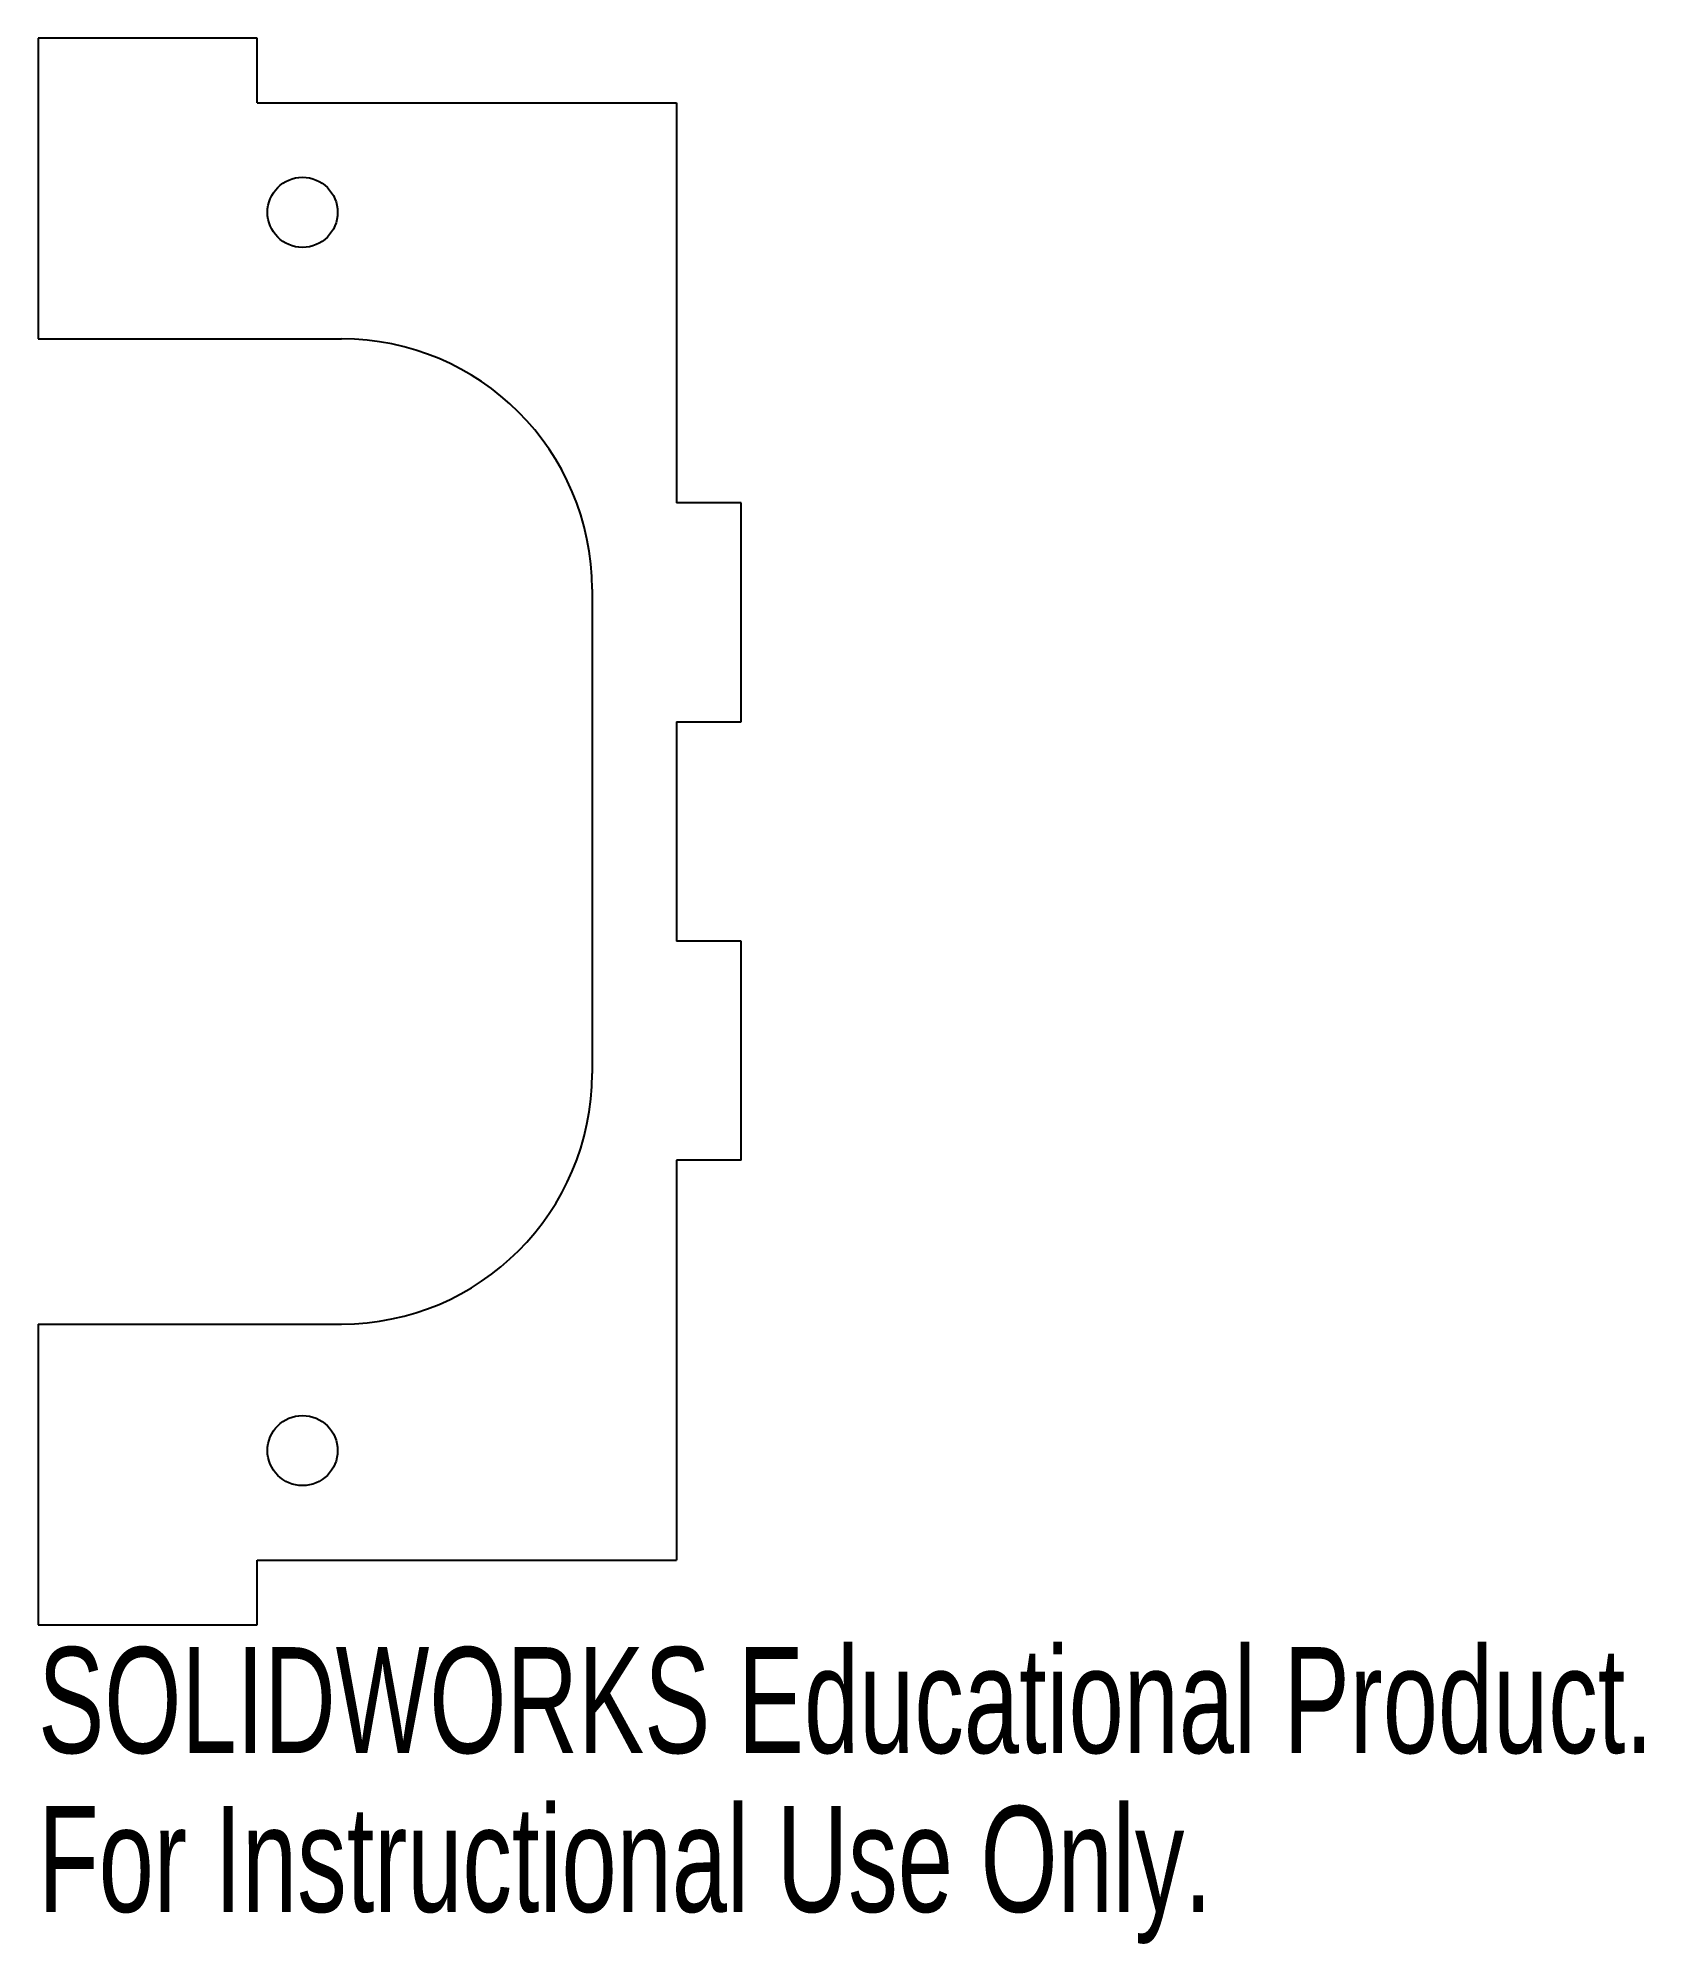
# Model space of a CAD drawing. Header units: millimetres. Extents: x -12.1 to 61.2, y -84 to 3.
import ezdxf

# ---------------------------------------------------------------- set-up
doc = ezdxf.new("R2010")
doc.units = ezdxf.units.MM
doc.styles.add('SLDTEXTSTYLE0', font='TXT', dxfattribs={"width": 0.7})

msp = doc.modelspace()

# ---------------------------------------------------------------- linework, layer by layer
at = {"color": 7, "linetype": 'Continuous', "lineweight": 25}
for p, q in [((-2.065, 2.95), (-12.065, 2.95)), ((-12.065, 2.95), (-12.065, -10.774)), ((-2.065, 0), (-2.065, 2.95)), ((-2.065, 0), (17.065, 0)), ((17.065, 0), (17.065, -18.254)), ((-12.065, -10.774), (1.778, -10.774)), ((20.015, -18.254), (17.065, -18.254)), ((20.015, -28.254), (20.015, -18.254)), ((13.208, -22.204), (13.208, -44.304)), ((17.065, -28.254), (17.065, -38.254)), ((17.065, -28.254), (20.015, -28.254)), ((20.015, -38.254), (17.065, -38.254)), ((20.015, -48.254), (20.015, -38.254)), ((17.065, -48.254), (17.065, -66.508)), ((20.015, -48.254), (17.065, -48.254)), ((-12.065, -55.734), (1.778, -55.734)), ((-12.065, -55.734), (-12.065, -69.458)), ((-2.065, -69.458), (-2.065, -66.508)), ((-2.065, -66.508), (17.065, -66.508)), ((-12.065, -69.458), (-2.065, -69.458))]:
    msp.add_line(p, q, dxfattribs=at)
for centre in [(0, -5), (0, -61.508)]:
    msp.add_circle(centre, 1.6, dxfattribs=at)
for centre, start, end in [((1.778, -22.204), 0, 90), ((1.778, -44.304), 270, 0)]:
    msp.add_arc(centre, 11.43, start, end, dxfattribs=at)

# ---------------------------------------------------------------- texts
at = {"color": 7, "linetype": 'Continuous', "char_height": 4.83362, "attachment_point": 1, "style": 'SLDTEXTSTYLE0'}
for s, insert in [('SOLIDWORKS Educational Product.', (-12.065, -70.478)), ('For Instructional Use Only.', (-12.065, -77.728))]:
    msp.add_mtext(s, dxfattribs=dict(at, insert=insert))

doc.saveas('drawing.dxf')
